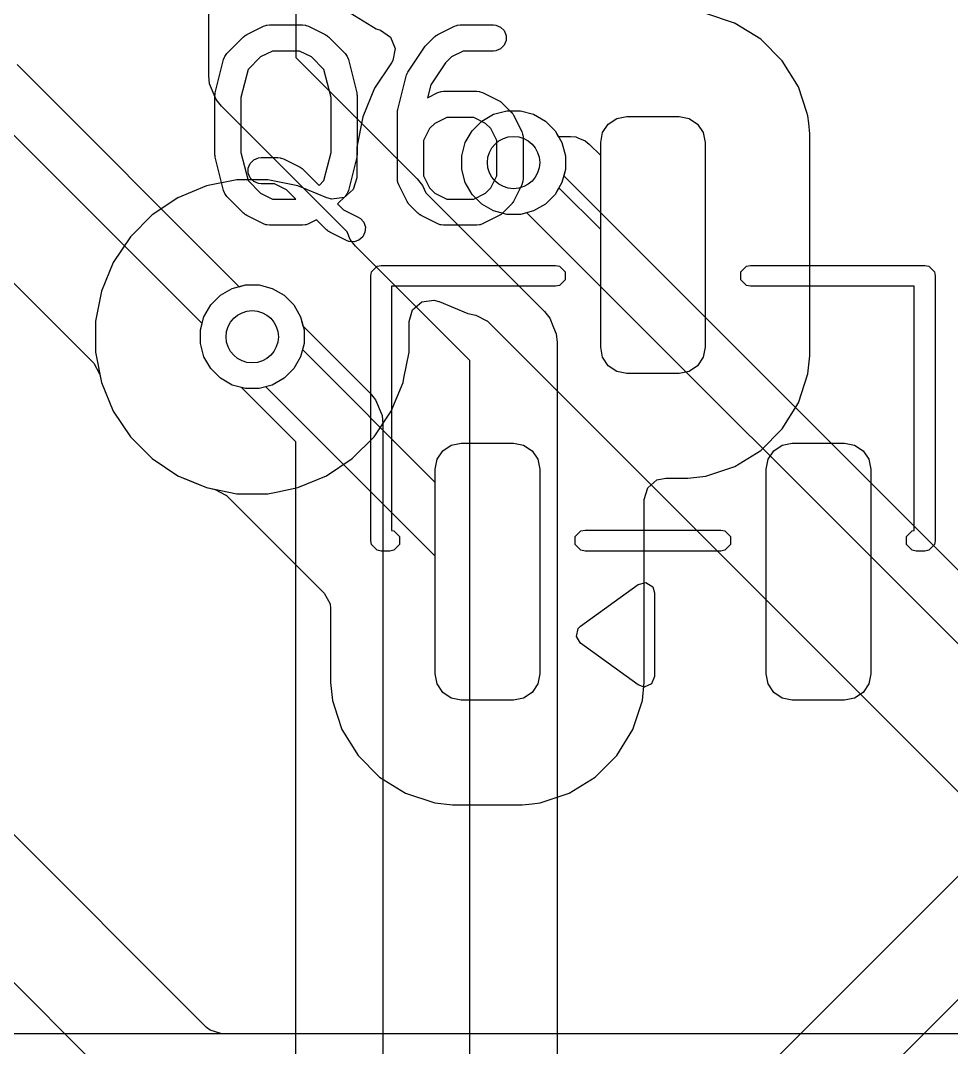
# Model space of a CAD drawing. Header units: inches. Extents: x 1.3 to 5.24, y -7.03 to -1.12.
# Drawn here: x 4.4752 to 4.6856, y -3.8023 to -3.5703 of the extents above; entities that cross this region are included whole.
import ezdxf

# ---------------------------------------------------------------- set-up
doc = ezdxf.new("R2010")
doc.units = ezdxf.units.IN
doc.header["$MEASUREMENT"] = 0
for name, color, linetype, true_color in [('B.Cu', 153, 'CONTINUOUS', 0x4d7fc4), ('F.Cu', 13, 'CONTINUOUS', 0xc83434), ('F.Mask', 201, 'CONTINUOUS', 0xd864ff), ('F.Paste', 253, 'CONTINUOUS', 0xb4a09a), ('F.Silkscreen', 41, 'CONTINUOUS', 0xf2eda1), ('In1.Cu', 91, 'CONTINUOUS', 0x7fc87f), ('In2.Cu', 33, 'CONTINUOUS', 0xce7d2c)]:
    doc.layers.add(name, color=color, linetype=linetype, true_color=true_color)

msp = doc.modelspace()

# ---------------------------------------------------------------- linework, layer by layer
at = {"layer": 'B.Cu', "linetype": 'CONTINUOUS'}
for p, q in [((4.47441, -3.58023), (4.52458, -3.63041)), ((4.51623, -3.63876), (4.46433, -3.58685)), ((4.57942, -3.59299), (4.58209, -3.59145)), ((4.58209, -3.59145), (4.58507, -3.59065)), ((4.58507, -3.59065), (4.58816, -3.59065)), ((4.58816, -3.59065), (4.59113, -3.59145)), ((4.59113, -3.59145), (4.5938, -3.59299)), ((4.57724, -3.59517), (4.57942, -3.59299)), ((4.5938, -3.59299), (4.59598, -3.59517)), ((4.5757, -3.59784), (4.57724, -3.59517)), ((4.59598, -3.59517), (4.59753, -3.59784)), ((4.5749, -3.60082), (4.5757, -3.59784)), ((4.59753, -3.59784), (4.59832, -3.60082)), ((4.5749, -3.6039), (4.5749, -3.60082)), ((4.59832, -3.60082), (4.59832, -3.6039)), ((4.44555, -3.60151), (4.49176, -3.64772)), ((4.5757, -3.60688), (4.5749, -3.6039)), ((4.59832, -3.6039), (4.59794, -3.60534)), ((4.59794, -3.60534), (4.72489, -3.73228)), ((4.57724, -3.60955), (4.5757, -3.60688)), ((4.57942, -3.61173), (4.57724, -3.60955)), ((4.58209, -3.61327), (4.57942, -3.61173)), ((4.58507, -3.61407), (4.58209, -3.61327)), ((4.58816, -3.61407), (4.58507, -3.61407)), ((4.58959, -3.61369), (4.58816, -3.61407)), ((4.71827, -3.74236), (4.58959, -3.61369)), ((4.52458, -3.63041), (4.52602, -3.63002)), ((4.52602, -3.63002), (4.5291, -3.63002)), ((4.5291, -3.63002), (4.53208, -3.63082)), ((4.53208, -3.63082), (4.53475, -3.63236)), ((4.53475, -3.63236), (4.53693, -3.63454)), ((4.56587, -3.63383), (4.56859, -3.63343)), ((4.56859, -3.63343), (4.56976, -3.63376)), ((4.53693, -3.63454), (4.53847, -3.63721)), ((4.56301, -3.63827), (4.56379, -3.63563)), ((4.56379, -3.63563), (4.56587, -3.63383)), ((4.56976, -3.63376), (4.56982, -3.63378)), ((4.56982, -3.63378), (4.56982, -3.63378)), ((4.56982, -3.63378), (4.57627, -3.63645)), ((4.53847, -3.63721), (4.53927, -3.64019)), ((4.56301, -3.64522), (4.56301, -3.63827)), ((4.57627, -3.63645), (4.57812, -3.63682)), ((4.57812, -3.63682), (4.58056, -3.6381)), ((4.58056, -3.6381), (4.58062, -3.63816)), ((4.58062, -3.63816), (4.70361, -3.76114)), ((4.51585, -3.64019), (4.51623, -3.63876)), ((4.51585, -3.64327), (4.51585, -3.64019)), ((4.53927, -3.64019), (4.53927, -3.64327)), ((4.51665, -3.64625), (4.51585, -3.64327)), ((4.53927, -3.64327), (4.53847, -3.64625)), ((4.56185, -3.65108), (4.56301, -3.64522)), ((4.56301, -3.64522), (4.56301, -3.64522)), ((4.51819, -3.64892), (4.51665, -3.64625)), ((4.53847, -3.64625), (4.53693, -3.64892)), ((4.49176, -3.64772), (4.49308, -3.65014)), ((4.52037, -3.6511), (4.51819, -3.64892)), ((4.53693, -3.64892), (4.53475, -3.6511)), ((4.49308, -3.65014), (4.4931, -3.65022)), ((4.4931, -3.65022), (4.49347, -3.65207)), ((4.49347, -3.65207), (4.49347, -3.65207)), ((4.49347, -3.65207), (4.49614, -3.65853)), ((4.52304, -3.65264), (4.52037, -3.6511)), ((4.53475, -3.6511), (4.53208, -3.65264)), ((4.55898, -3.65853), (4.56165, -3.65207)), ((4.56165, -3.65207), (4.56185, -3.65108)), ((4.52602, -3.65344), (4.52304, -3.65264)), ((4.5291, -3.65344), (4.52602, -3.65344)), ((4.53208, -3.65264), (4.5291, -3.65344)), ((4.49614, -3.65853), (4.49614, -3.65853)), ((4.49614, -3.65853), (4.50002, -3.66433)), ((4.5551, -3.66433), (4.55898, -3.65853)), ((4.50002, -3.66433), (4.50002, -3.66433)), ((4.50002, -3.66433), (4.50496, -3.66927)), ((4.55016, -3.66927), (4.5551, -3.66433)), ((4.50496, -3.66927), (4.50496, -3.66927)), ((4.50496, -3.66927), (4.51077, -3.67315)), ((4.54435, -3.67315), (4.55016, -3.66927)), ((4.51077, -3.67315), (4.51077, -3.67315)), ((4.51077, -3.67315), (4.51461, -3.67474)), ((4.51461, -3.67474), (4.51722, -3.67582)), ((4.5379, -3.67582), (4.54435, -3.67315)), ((4.51722, -3.67582), (4.51722, -3.67582)), ((4.51722, -3.67582), (4.51722, -3.67582)), ((4.51722, -3.67582), (4.52407, -3.67719)), ((4.52407, -3.67719), (4.52407, -3.67719)), ((4.52407, -3.67719), (4.52407, -3.67719)), ((4.52407, -3.67719), (4.53105, -3.67719)), ((4.53105, -3.67719), (4.53333, -3.67673)), ((4.53105, -3.67719), (4.53105, -3.67719)), ((4.53333, -3.67673), (4.5379, -3.67582)), ((4.5379, -3.67582), (4.5379, -3.67582)), ((4.5379, -3.67582), (4.5379, -3.67582)), ((4.9231, -3.79921), (3.64879, -3.79921))]:
    msp.add_line(p, q, dxfattribs=at)
at = {"layer": 'B.Cu'}
for centre in [(4.58661, -3.60236), (4.52756, -3.64173)]:
    msp.add_circle(centre, 0.00591, dxfattribs=at)
at = {"layer": 'F.Cu', "linetype": 'CONTINUOUS'}
for p, q in [((4.54966, -3.56851), (4.55554, -3.57214)), ((4.63653, -3.57085), (4.63003, -3.5687)), ((4.63659, -3.57087), (4.63653, -3.57085)), ((4.6367, -3.57094), (4.63659, -3.57087)), ((4.63659, -3.57087), (4.63659, -3.57087)), ((4.64247, -3.5745), (4.6367, -3.57094)), ((4.55554, -3.57214), (4.55652, -3.57246)), ((4.55652, -3.57246), (4.55878, -3.57403)), ((4.51721, -3.79778), (4.29425, -3.57482)), ((4.55878, -3.57403), (4.55984, -3.57657)), ((4.64735, -3.57938), (4.64247, -3.5745)), ((4.55984, -3.57657), (4.55935, -3.57928)), ((4.55904, -3.57981), (4.5552, -3.58557)), ((4.55935, -3.57928), (4.55904, -3.57981)), ((4.65098, -3.58526), (4.64735, -3.57938)), ((4.5552, -3.58557), (4.55252, -3.59202)), ((4.5552, -3.58557), (4.5552, -3.58557)), ((4.65289, -3.59103), (4.65098, -3.58526)), ((4.57942, -3.59299), (4.58209, -3.59145)), ((4.58209, -3.59145), (4.58507, -3.59065)), ((4.58507, -3.59065), (4.58816, -3.59065)), ((4.58816, -3.59065), (4.59113, -3.59145)), ((4.59113, -3.59145), (4.5938, -3.59299)), ((4.65315, -3.59182), (4.65289, -3.59103)), ((4.65331, -3.59344), (4.65315, -3.59182)), ((4.65315, -3.59182), (4.65315, -3.59182)), ((4.28001, -3.59401), (4.57182, -3.88583)), ((4.55252, -3.59202), (4.55116, -3.59887)), ((4.55252, -3.59202), (4.55252, -3.59202)), ((4.57724, -3.59517), (4.57942, -3.59299)), ((4.5938, -3.59299), (4.59598, -3.59517)), ((4.60675, -3.59557), (4.60803, -3.59366)), ((4.60803, -3.59366), (4.60994, -3.59238)), ((4.60994, -3.59238), (4.6122, -3.59193)), ((4.6122, -3.59193), (4.62402, -3.59193)), ((4.62402, -3.59193), (4.62628, -3.59238)), ((4.62628, -3.59238), (4.62819, -3.59366)), ((4.62819, -3.59366), (4.62947, -3.59557)), ((4.65356, -3.59587), (4.65331, -3.59344)), ((4.5757, -3.59784), (4.57724, -3.59517)), ((4.59598, -3.59517), (4.59673, -3.59646)), ((4.59673, -3.59646), (4.59951, -3.59646)), ((4.59951, -3.59646), (4.60066, -3.59657)), ((4.6063, -3.59783), (4.60675, -3.59557)), ((4.62947, -3.59557), (4.62992, -3.59783)), ((4.65356, -3.64606), (4.65356, -3.59587)), ((4.5749, -3.60082), (4.5757, -3.59784)), ((4.60066, -3.59657), (4.60113, -3.59676)), ((4.60113, -3.59676), (4.60279, -3.59745)), ((4.60279, -3.59745), (4.60368, -3.59819)), ((4.60368, -3.59819), (4.6063, -3.6008)), ((4.6063, -3.6008), (4.6063, -3.59783)), ((4.62992, -3.59783), (4.62992, -3.64409)), ((4.55116, -3.59887), (4.55116, -3.60583)), ((4.5749, -3.6039), (4.5749, -3.60082)), ((4.5757, -3.60688), (4.5749, -3.6039)), ((4.51722, -3.60764), (4.51077, -3.61031)), ((4.52407, -3.60628), (4.51722, -3.60764)), ((4.51722, -3.60764), (4.51722, -3.60764)), ((4.53105, -3.60628), (4.52407, -3.60628)), ((4.52407, -3.60628), (4.52407, -3.60628)), ((4.5379, -3.60764), (4.53105, -3.60628)), ((4.53105, -3.60628), (4.53105, -3.60628)), ((4.54441, -3.61034), (4.5379, -3.60764)), ((4.5379, -3.60764), (4.5379, -3.60764)), ((4.55116, -3.60583), (4.55039, -3.60847)), ((4.57724, -3.60955), (4.5757, -3.60688)), ((4.51077, -3.61031), (4.50496, -3.61419)), ((4.51077, -3.61031), (4.51077, -3.61031)), ((4.54558, -3.61066), (4.54441, -3.61034)), ((4.54831, -3.61027), (4.54558, -3.61066)), ((4.55039, -3.60847), (4.54831, -3.61027)), ((4.57942, -3.61173), (4.57724, -3.60955)), ((4.59598, -3.60955), (4.5938, -3.61173)), ((4.59673, -3.60827), (4.59598, -3.60955)), ((4.59706, -3.60827), (4.59673, -3.60827)), ((4.6063, -3.61751), (4.59706, -3.60827)), ((4.58209, -3.61327), (4.57942, -3.61173)), ((4.5938, -3.61173), (4.59113, -3.61327)), ((4.50496, -3.61419), (4.50002, -3.61913)), ((4.50496, -3.61419), (4.50496, -3.61419)), ((4.58507, -3.61407), (4.58209, -3.61327)), ((4.58816, -3.61407), (4.58507, -3.61407)), ((4.59113, -3.61327), (4.58816, -3.61407)), ((4.50002, -3.61913), (4.49614, -3.62494)), ((4.50002, -3.61913), (4.50002, -3.61913)), ((4.6063, -3.64409), (4.6063, -3.61751)), ((4.49614, -3.62494), (4.49347, -3.63139)), ((4.49614, -3.62494), (4.49614, -3.62494)), ((4.52037, -3.63236), (4.52304, -3.63082)), ((4.52304, -3.63082), (4.52602, -3.63002)), ((4.52602, -3.63002), (4.5291, -3.63002)), ((4.5291, -3.63002), (4.53208, -3.63082)), ((4.53208, -3.63082), (4.53475, -3.63236)), ((4.49347, -3.63139), (4.49211, -3.63824)), ((4.49347, -3.63139), (4.49347, -3.63139)), ((4.51819, -3.63454), (4.52037, -3.63236)), ((4.53475, -3.63236), (4.53693, -3.63454)), ((4.51665, -3.63721), (4.51819, -3.63454)), ((4.53693, -3.63454), (4.53847, -3.63721)), ((4.49211, -3.63824), (4.49211, -3.64522)), ((4.51585, -3.64019), (4.51665, -3.63721)), ((4.53847, -3.63721), (4.53927, -3.64019)), ((4.51585, -3.64327), (4.51585, -3.64019)), ((4.53927, -3.64019), (4.53927, -3.64327)), ((4.49211, -3.64522), (4.49347, -3.65207)), ((4.51665, -3.64625), (4.51585, -3.64327)), ((4.53927, -3.64327), (4.53891, -3.64463)), ((4.53891, -3.64463), (4.5689, -3.67462)), ((4.60675, -3.64635), (4.6063, -3.64409)), ((4.62992, -3.64409), (4.62947, -3.64635)), ((4.51819, -3.64892), (4.51665, -3.64625)), ((4.60803, -3.64827), (4.60675, -3.64635)), ((4.62947, -3.64635), (4.62819, -3.64827)), ((4.65315, -3.65011), (4.65356, -3.64606)), ((4.52037, -3.6511), (4.51819, -3.64892)), ((4.60994, -3.64955), (4.60803, -3.64827)), ((4.6122, -3.65), (4.60994, -3.64955)), ((4.62628, -3.64955), (4.62402, -3.65)), ((4.62819, -3.64827), (4.62628, -3.64955)), ((4.49347, -3.65207), (4.49347, -3.65207)), ((4.49347, -3.65207), (4.49614, -3.65853)), ((4.52304, -3.65264), (4.52037, -3.6511)), ((4.62402, -3.65), (4.6122, -3.65)), ((4.65098, -3.65667), (4.65315, -3.65011)), ((4.52602, -3.65344), (4.52304, -3.65264)), ((4.5291, -3.65344), (4.52602, -3.65344)), ((4.53061, -3.65304), (4.5291, -3.65344)), ((4.5689, -3.69132), (4.53061, -3.65304)), ((4.64735, -3.66255), (4.65098, -3.65667)), ((4.49614, -3.65853), (4.49614, -3.65853)), ((4.49614, -3.65853), (4.50002, -3.66433)), ((4.64247, -3.66743), (4.64735, -3.66255)), ((4.50002, -3.66433), (4.50002, -3.66433)), ((4.50002, -3.66433), (4.50496, -3.66927)), ((4.57254, -3.6662), (4.5748, -3.66575)), ((4.5748, -3.66575), (4.58661, -3.66575)), ((4.58661, -3.66575), (4.58887, -3.6662)), ((4.56935, -3.66939), (4.57063, -3.66748)), ((4.57063, -3.66748), (4.57254, -3.6662)), ((4.58887, -3.6662), (4.59079, -3.66748)), ((4.59079, -3.66748), (4.59207, -3.66939)), ((4.63659, -3.67106), (4.64247, -3.66743)), ((4.50496, -3.66927), (4.50496, -3.66927)), ((4.50496, -3.66927), (4.51077, -3.67315)), ((4.5689, -3.67165), (4.56935, -3.66939)), ((4.59207, -3.66939), (4.59252, -3.67165)), ((4.5689, -3.67462), (4.5689, -3.67165)), ((4.59252, -3.67165), (4.59252, -3.71791)), ((4.63003, -3.67323), (4.63659, -3.67106)), ((4.51077, -3.67315), (4.51077, -3.67315)), ((4.51077, -3.67315), (4.51302, -3.67408)), ((4.51302, -3.67408), (4.51722, -3.67582)), ((4.61694, -3.67588), (4.61902, -3.67408)), ((4.61902, -3.67408), (4.62104, -3.67364)), ((4.62104, -3.67364), (4.62598, -3.67364)), ((4.62598, -3.67364), (4.63003, -3.67323)), ((4.62598, -3.67364), (4.62598, -3.67364)), ((4.51722, -3.67582), (4.51919, -3.67621)), ((4.51919, -3.67621), (4.52163, -3.67749)), ((4.52163, -3.67749), (4.52169, -3.67755)), ((4.52169, -3.67755), (4.54383, -3.69969)), ((4.61616, -3.67852), (4.61694, -3.67588)), ((4.61616, -3.71988), (4.61616, -3.67852)), ((4.5689, -3.71791), (4.5689, -3.69132)), ((4.54383, -3.69969), (4.54514, -3.7021)), ((4.54514, -3.7021), (4.54526, -3.70314)), ((4.54526, -3.70314), (4.54526, -3.71988)), ((4.56935, -3.72017), (4.5689, -3.71791)), ((4.59252, -3.71791), (4.59207, -3.72017)), ((4.54526, -3.71988), (4.54526, -3.71988)), ((4.54526, -3.71988), (4.54567, -3.72393)), ((4.57063, -3.72209), (4.56935, -3.72017)), ((4.59207, -3.72017), (4.59079, -3.72209)), ((4.61575, -3.72393), (4.61616, -3.71988)), ((4.54567, -3.72393), (4.54567, -3.72393)), ((4.54567, -3.72393), (4.54685, -3.72749)), ((4.57254, -3.72337), (4.57063, -3.72209)), ((4.5748, -3.72382), (4.57254, -3.72337)), ((4.58661, -3.72382), (4.5748, -3.72382)), ((4.58887, -3.72337), (4.58661, -3.72382)), ((4.59079, -3.72209), (4.58887, -3.72337)), ((4.61358, -3.73049), (4.61575, -3.72393)), ((4.54685, -3.72749), (4.54784, -3.73049)), ((4.54784, -3.73049), (4.55147, -3.73636)), ((4.60995, -3.73636), (4.61358, -3.73049)), ((4.55147, -3.73636), (4.55635, -3.74125)), ((4.60507, -3.74125), (4.60995, -3.73636)), ((4.55635, -3.74125), (4.56223, -3.74487)), ((4.59919, -3.74487), (4.60507, -3.74125)), ((4.56223, -3.74487), (4.56879, -3.74705)), ((4.59263, -3.74705), (4.59919, -3.74487)), ((4.56879, -3.74705), (4.57283, -3.74746)), ((4.58858, -3.74746), (4.5908, -3.74723)), ((4.5908, -3.74723), (4.59263, -3.74705)), ((4.57283, -3.74746), (4.58858, -3.74746)), ((4.58858, -3.74746), (4.58858, -3.74746)), ((4.58858, -3.74746), (4.58858, -3.74746)), ((4.51802, -3.79844), (4.51721, -3.79778)), ((4.52066, -3.79921), (4.51802, -3.79844)), ((4.9231, -3.79921), (4.52066, -3.79921))]:
    msp.add_line(p, q, dxfattribs=at)
at = {"layer": 'F.Cu'}
for centre in [(4.58661, -3.60236), (4.52756, -3.64173)]:
    msp.add_circle(centre, 0.00591, dxfattribs=at)
at = {"layer": 'F.Mask', "linetype": 'CONTINUOUS'}
for p, q in [((4.60675, -3.59557), (4.60803, -3.59366)), ((4.60803, -3.59366), (4.60994, -3.59238)), ((4.60994, -3.59238), (4.6122, -3.59193)), ((4.6122, -3.59193), (4.62402, -3.59193)), ((4.62402, -3.59193), (4.62628, -3.59238)), ((4.62628, -3.59238), (4.62819, -3.59366)), ((4.62819, -3.59366), (4.62947, -3.59557)), ((4.6063, -3.59783), (4.60675, -3.59557)), ((4.62947, -3.59557), (4.62992, -3.59783)), ((4.6063, -3.64409), (4.6063, -3.59783)), ((4.62992, -3.59783), (4.62992, -3.64409)), ((4.60675, -3.64635), (4.6063, -3.64409)), ((4.62992, -3.64409), (4.62947, -3.64635)), ((4.60803, -3.64827), (4.60675, -3.64635)), ((4.62947, -3.64635), (4.62819, -3.64827)), ((4.60994, -3.64955), (4.60803, -3.64827)), ((4.6122, -3.65), (4.60994, -3.64955)), ((4.62628, -3.64955), (4.62402, -3.65)), ((4.62819, -3.64827), (4.62628, -3.64955)), ((4.62402, -3.65), (4.6122, -3.65)), ((4.57254, -3.6662), (4.5748, -3.66575)), ((4.5748, -3.66575), (4.58661, -3.66575)), ((4.58661, -3.66575), (4.58887, -3.6662)), ((4.64735, -3.6662), (4.64961, -3.66575)), ((4.64961, -3.66575), (4.66142, -3.66575)), ((4.66142, -3.66575), (4.66368, -3.6662)), ((4.56935, -3.66939), (4.57063, -3.66748)), ((4.57063, -3.66748), (4.57254, -3.6662)), ((4.58887, -3.6662), (4.59079, -3.66748)), ((4.59079, -3.66748), (4.59207, -3.66939)), ((4.64415, -3.66939), (4.64543, -3.66748)), ((4.64543, -3.66748), (4.64735, -3.6662)), ((4.66368, -3.6662), (4.66559, -3.66748)), ((4.66559, -3.66748), (4.66687, -3.66939)), ((4.5689, -3.67165), (4.56935, -3.66939)), ((4.59207, -3.66939), (4.59252, -3.67165)), ((4.6437, -3.67165), (4.64415, -3.66939)), ((4.66687, -3.66939), (4.66732, -3.67165)), ((4.5689, -3.71791), (4.5689, -3.67165)), ((4.59252, -3.67165), (4.59252, -3.71791)), ((4.6437, -3.71791), (4.6437, -3.67165)), ((4.66732, -3.67165), (4.66732, -3.71791)), ((4.56935, -3.72017), (4.5689, -3.71791)), ((4.59252, -3.71791), (4.59207, -3.72017)), ((4.64415, -3.72017), (4.6437, -3.71791)), ((4.66732, -3.71791), (4.66687, -3.72017)), ((4.57063, -3.72209), (4.56935, -3.72017)), ((4.59207, -3.72017), (4.59079, -3.72209)), ((4.64543, -3.72209), (4.64415, -3.72017)), ((4.66687, -3.72017), (4.66559, -3.72209)), ((4.57254, -3.72337), (4.57063, -3.72209)), ((4.5748, -3.72382), (4.57254, -3.72337)), ((4.58661, -3.72382), (4.5748, -3.72382)), ((4.58887, -3.72337), (4.58661, -3.72382)), ((4.59079, -3.72209), (4.58887, -3.72337)), ((4.64735, -3.72337), (4.64543, -3.72209)), ((4.64961, -3.72382), (4.64735, -3.72337)), ((4.66142, -3.72382), (4.64961, -3.72382)), ((4.66368, -3.72337), (4.66142, -3.72382)), ((4.66559, -3.72209), (4.66368, -3.72337))]:
    msp.add_line(p, q, dxfattribs=at)
at = {"layer": 'F.Paste', "linetype": 'CONTINUOUS'}
for p, q in [((4.60675, -3.59557), (4.60803, -3.59366)), ((4.60803, -3.59366), (4.60994, -3.59238)), ((4.60994, -3.59238), (4.6122, -3.59193)), ((4.6122, -3.59193), (4.62402, -3.59193)), ((4.62402, -3.59193), (4.62628, -3.59238)), ((4.62628, -3.59238), (4.62819, -3.59366)), ((4.62819, -3.59366), (4.62947, -3.59557)), ((4.6063, -3.59783), (4.60675, -3.59557)), ((4.62947, -3.59557), (4.62992, -3.59783)), ((4.6063, -3.64409), (4.6063, -3.59783)), ((4.62992, -3.59783), (4.62992, -3.64409)), ((4.60675, -3.64635), (4.6063, -3.64409)), ((4.62992, -3.64409), (4.62947, -3.64635)), ((4.60803, -3.64827), (4.60675, -3.64635)), ((4.62947, -3.64635), (4.62819, -3.64827)), ((4.60994, -3.64955), (4.60803, -3.64827)), ((4.6122, -3.65), (4.60994, -3.64955)), ((4.62628, -3.64955), (4.62402, -3.65)), ((4.62819, -3.64827), (4.62628, -3.64955)), ((4.62402, -3.65), (4.6122, -3.65)), ((4.57254, -3.6662), (4.5748, -3.66575)), ((4.5748, -3.66575), (4.58661, -3.66575)), ((4.58661, -3.66575), (4.58887, -3.6662)), ((4.64735, -3.6662), (4.64961, -3.66575)), ((4.64961, -3.66575), (4.66142, -3.66575)), ((4.66142, -3.66575), (4.66368, -3.6662)), ((4.56935, -3.66939), (4.57063, -3.66748)), ((4.57063, -3.66748), (4.57254, -3.6662)), ((4.58887, -3.6662), (4.59079, -3.66748)), ((4.59079, -3.66748), (4.59207, -3.66939)), ((4.64415, -3.66939), (4.64543, -3.66748)), ((4.64543, -3.66748), (4.64735, -3.6662)), ((4.66368, -3.6662), (4.66559, -3.66748)), ((4.66559, -3.66748), (4.66687, -3.66939)), ((4.5689, -3.67165), (4.56935, -3.66939)), ((4.59207, -3.66939), (4.59252, -3.67165)), ((4.6437, -3.67165), (4.64415, -3.66939)), ((4.66687, -3.66939), (4.66732, -3.67165)), ((4.5689, -3.71791), (4.5689, -3.67165)), ((4.59252, -3.67165), (4.59252, -3.71791)), ((4.6437, -3.71791), (4.6437, -3.67165)), ((4.66732, -3.67165), (4.66732, -3.71791)), ((4.56935, -3.72017), (4.5689, -3.71791)), ((4.59252, -3.71791), (4.59207, -3.72017)), ((4.64415, -3.72017), (4.6437, -3.71791)), ((4.66732, -3.71791), (4.66687, -3.72017)), ((4.57063, -3.72209), (4.56935, -3.72017)), ((4.59207, -3.72017), (4.59079, -3.72209)), ((4.64543, -3.72209), (4.64415, -3.72017)), ((4.66687, -3.72017), (4.66559, -3.72209)), ((4.57254, -3.72337), (4.57063, -3.72209)), ((4.5748, -3.72382), (4.57254, -3.72337)), ((4.58661, -3.72382), (4.5748, -3.72382)), ((4.58887, -3.72337), (4.58661, -3.72382)), ((4.59079, -3.72209), (4.58887, -3.72337)), ((4.64735, -3.72337), (4.64543, -3.72209)), ((4.64961, -3.72382), (4.64735, -3.72337)), ((4.66142, -3.72382), (4.64961, -3.72382)), ((4.66368, -3.72337), (4.66142, -3.72382)), ((4.66559, -3.72209), (4.66368, -3.72337))]:
    msp.add_line(p, q, dxfattribs=at)
at = {"layer": 'F.Silkscreen', "linetype": 'CONTINUOUS'}
for p, q in [((4.52637, -3.57344), (4.53012, -3.57156)), ((4.53012, -3.57156), (4.53066, -3.57136)), ((4.53066, -3.57136), (4.53077, -3.57135)), ((4.53077, -3.57135), (4.53086, -3.57131)), ((4.53086, -3.57131), (4.53144, -3.57125)), ((4.53144, -3.57125), (4.53894, -3.57125)), ((4.53894, -3.57125), (4.53951, -3.57131)), ((4.53951, -3.57131), (4.53961, -3.57135)), ((4.53961, -3.57135), (4.53972, -3.57136)), ((4.53972, -3.57136), (4.54026, -3.57156)), ((4.54026, -3.57156), (4.54401, -3.57344)), ((4.56949, -3.57344), (4.57324, -3.57156)), ((4.57324, -3.57156), (4.57378, -3.57136)), ((4.57378, -3.57136), (4.57389, -3.57135)), ((4.57389, -3.57135), (4.57398, -3.57131)), ((4.57398, -3.57131), (4.57456, -3.57125)), ((4.57456, -3.57125), (4.58206, -3.57125)), ((4.58206, -3.57125), (4.58263, -3.57131)), ((4.58263, -3.57131), (4.5837, -3.57175)), ((4.5837, -3.57175), (4.58451, -3.57256)), ((4.58451, -3.57256), (4.58495, -3.57363)), ((4.52185, -3.57774), (4.5256, -3.57399)), ((4.5256, -3.57399), (4.52583, -3.57381)), ((4.52583, -3.57381), (4.52588, -3.57375)), ((4.52588, -3.57375), (4.52597, -3.57369)), ((4.52597, -3.57369), (4.52605, -3.57363)), ((4.52605, -3.57363), (4.52612, -3.5736)), ((4.52612, -3.5736), (4.52637, -3.57344)), ((4.54401, -3.57344), (4.54426, -3.5736)), ((4.54426, -3.5736), (4.54433, -3.57363)), ((4.54433, -3.57363), (4.54441, -3.57369)), ((4.54441, -3.57369), (4.5445, -3.57375)), ((4.5445, -3.57375), (4.54455, -3.57381)), ((4.54455, -3.57381), (4.54478, -3.57399)), ((4.54478, -3.57399), (4.54853, -3.57774)), ((4.56685, -3.57587), (4.56872, -3.57399)), ((4.56872, -3.57399), (4.56895, -3.57381)), ((4.56895, -3.57381), (4.569, -3.57375)), ((4.569, -3.57375), (4.56909, -3.57369)), ((4.56909, -3.57369), (4.56917, -3.57363)), ((4.56917, -3.57363), (4.56924, -3.5736)), ((4.56924, -3.5736), (4.56949, -3.57344)), ((4.58495, -3.57478), (4.58451, -3.57585)), ((4.58495, -3.57363), (4.58495, -3.57478)), ((4.52149, -3.57819), (4.52185, -3.57774)), ((4.53214, -3.57716), (4.52944, -3.57851)), ((4.53824, -3.57716), (4.53214, -3.57716)), ((4.54094, -3.57851), (4.53824, -3.57716)), ((4.54853, -3.57774), (4.54889, -3.57819)), ((4.56273, -3.58194), (4.56648, -3.57632)), ((4.56648, -3.57631), (4.56666, -3.5761)), ((4.56648, -3.57632), (4.56648, -3.57631)), ((4.56648, -3.57632), (4.56648, -3.57632)), ((4.56666, -3.5761), (4.56685, -3.57587)), ((4.56685, -3.57587), (4.56685, -3.57587)), ((4.56685, -3.57587), (4.56685, -3.57587)), ((4.57526, -3.57716), (4.57256, -3.57851)), ((4.58206, -3.57716), (4.57526, -3.57716)), ((4.58263, -3.5771), (4.58206, -3.57716)), ((4.5837, -3.57666), (4.58263, -3.5771)), ((4.58451, -3.57585), (4.5837, -3.57666)), ((4.5192, -3.58661), (4.52108, -3.57911)), ((4.52108, -3.57911), (4.52127, -3.57857)), ((4.52127, -3.57857), (4.5214, -3.57839)), ((4.5214, -3.57839), (4.52149, -3.57819)), ((4.52944, -3.57851), (4.52661, -3.58134)), ((4.54377, -3.58134), (4.54094, -3.57851)), ((4.54889, -3.57819), (4.54898, -3.57839)), ((4.54898, -3.57839), (4.54911, -3.57857)), ((4.54911, -3.57857), (4.5493, -3.57911)), ((4.5493, -3.57911), (4.55118, -3.58661)), ((4.57123, -3.57984), (4.56793, -3.58479)), ((4.57256, -3.57851), (4.57123, -3.57984)), ((4.52661, -3.58134), (4.52502, -3.58769)), ((4.54536, -3.58769), (4.54377, -3.58134)), ((4.56232, -3.58286), (4.56244, -3.58252)), ((4.56244, -3.58252), (4.56246, -3.58245)), ((4.56246, -3.58245), (4.56249, -3.58239)), ((4.56249, -3.58239), (4.56252, -3.58232)), ((4.56252, -3.58232), (4.56256, -3.58226)), ((4.56256, -3.58226), (4.56273, -3.58194)), ((4.56045, -3.59036), (4.56232, -3.58286)), ((4.56793, -3.58479), (4.5672, -3.58771)), ((4.51911, -3.58733), (4.51912, -3.58723)), ((4.51912, -3.58719), (4.51915, -3.58697)), ((4.51912, -3.58723), (4.51912, -3.58719)), ((4.51915, -3.58697), (4.51917, -3.58675)), ((4.51917, -3.58675), (4.51919, -3.58671)), ((4.51919, -3.58671), (4.5192, -3.58661)), ((4.55118, -3.58661), (4.55119, -3.58671)), ((4.55119, -3.58671), (4.55121, -3.58675)), ((4.55121, -3.58675), (4.55123, -3.58697)), ((4.55123, -3.58697), (4.55126, -3.58719)), ((4.55126, -3.58719), (4.55126, -3.58723)), ((4.55126, -3.58723), (4.55127, -3.58733)), ((4.5672, -3.58771), (4.56949, -3.58656)), ((4.56949, -3.58656), (4.57003, -3.58636)), ((4.57003, -3.58636), (4.57014, -3.58635)), ((4.57014, -3.58635), (4.57023, -3.58631)), ((4.57023, -3.58631), (4.57081, -3.58625)), ((4.57081, -3.58625), (4.57831, -3.58625)), ((4.57831, -3.58625), (4.57888, -3.58631)), ((4.57888, -3.58631), (4.57898, -3.58635)), ((4.57898, -3.58635), (4.57909, -3.58636)), ((4.57909, -3.58636), (4.57963, -3.58656)), ((4.57963, -3.58656), (4.58338, -3.58844)), ((4.51911, -3.60045), (4.51911, -3.58733)), ((4.52502, -3.58769), (4.52502, -3.60009)), ((4.54536, -3.60009), (4.54536, -3.58769)), ((4.55127, -3.58733), (4.55127, -3.60045)), ((4.58338, -3.58844), (4.58363, -3.58859)), ((4.58363, -3.58859), (4.5837, -3.58862)), ((4.5837, -3.58862), (4.58378, -3.58869)), ((4.58378, -3.58869), (4.58387, -3.58875)), ((4.58387, -3.58875), (4.58392, -3.5888)), ((4.58392, -3.5888), (4.58415, -3.58899)), ((4.58415, -3.58899), (4.58602, -3.59087)), ((4.56036, -3.59093), (4.56039, -3.59072)), ((4.56037, -3.59098), (4.56036, -3.59093)), ((4.56036, -3.59108), (4.56037, -3.59098)), ((4.56036, -3.60608), (4.56036, -3.59108)), ((4.56039, -3.59072), (4.56041, -3.5905)), ((4.56041, -3.5905), (4.56043, -3.59046)), ((4.56043, -3.59046), (4.56045, -3.59036)), ((4.58602, -3.59087), (4.58621, -3.59109)), ((4.58621, -3.59109), (4.58627, -3.59114)), ((4.58627, -3.59114), (4.58632, -3.59123)), ((4.58632, -3.59123), (4.58639, -3.59131)), ((4.58639, -3.59131), (4.58642, -3.59138)), ((4.58642, -3.59138), (4.58657, -3.59163)), ((4.58657, -3.59163), (4.58845, -3.59538)), ((4.56881, -3.59351), (4.56761, -3.5947)), ((4.57151, -3.59216), (4.56881, -3.59351)), ((4.57761, -3.59216), (4.57151, -3.59216)), ((4.58031, -3.59351), (4.57761, -3.59216)), ((4.58151, -3.5947), (4.58031, -3.59351)), ((4.56761, -3.5947), (4.56626, -3.5974)), ((4.58286, -3.5974), (4.58151, -3.5947)), ((4.58845, -3.59538), (4.58866, -3.59592)), ((4.58866, -3.59592), (4.58866, -3.59603)), ((4.58866, -3.59603), (4.5887, -3.59613)), ((4.5887, -3.59613), (4.58876, -3.5967)), ((4.56626, -3.5974), (4.56626, -3.60538)), ((4.58286, -3.60538), (4.58286, -3.5974)), ((4.58876, -3.5967), (4.58876, -3.60608)), ((4.51912, -3.60055), (4.51911, -3.60045)), ((4.51912, -3.6006), (4.51912, -3.60055)), ((4.51915, -3.60081), (4.51912, -3.6006)), ((4.51917, -3.60103), (4.51915, -3.60081)), ((4.51919, -3.60107), (4.51917, -3.60103)), ((4.5192, -3.60117), (4.51919, -3.60107)), ((4.52108, -3.60867), (4.5192, -3.60117)), ((4.52502, -3.60009), (4.52661, -3.60644)), ((4.54377, -3.60644), (4.54536, -3.60009)), ((4.55118, -3.60117), (4.5493, -3.60867)), ((4.55119, -3.60107), (4.55118, -3.60117)), ((4.55121, -3.60103), (4.55119, -3.60107)), ((4.55123, -3.60081), (4.55121, -3.60103)), ((4.55126, -3.6006), (4.55123, -3.60081)), ((4.55127, -3.60045), (4.55126, -3.60055)), ((4.55126, -3.60055), (4.55126, -3.6006)), ((4.52667, -3.60363), (4.52711, -3.60256)), ((4.52711, -3.60256), (4.52792, -3.60175)), ((4.52792, -3.60175), (4.52899, -3.60131)), ((4.52899, -3.60131), (4.52957, -3.60125)), ((4.52957, -3.60125), (4.53331, -3.60125)), ((4.53331, -3.60125), (4.53389, -3.60131)), ((4.53389, -3.60131), (4.53399, -3.60135)), ((4.53399, -3.60135), (4.53409, -3.60135)), ((4.53409, -3.60135), (4.53464, -3.60156)), ((4.53464, -3.60156), (4.53838, -3.60344)), ((4.53838, -3.60344), (4.53863, -3.60359)), ((4.52667, -3.60478), (4.52667, -3.60363)), ((4.52711, -3.60584), (4.52667, -3.60478)), ((4.53863, -3.60359), (4.5387, -3.60362)), ((4.5387, -3.60362), (4.53879, -3.60369)), ((4.53879, -3.60369), (4.53887, -3.60374)), ((4.53887, -3.60374), (4.53893, -3.6038)), ((4.53893, -3.6038), (4.53915, -3.60399)), ((4.53915, -3.60399), (4.54269, -3.60752)), ((4.56626, -3.60538), (4.56761, -3.60808)), ((4.58151, -3.60808), (4.58286, -3.60538)), ((4.52661, -3.60644), (4.52944, -3.60927)), ((4.52792, -3.60666), (4.52711, -3.60584)), ((4.52899, -3.6071), (4.52792, -3.60666)), ((4.52957, -3.60715), (4.52899, -3.6071)), ((4.53262, -3.60715), (4.52957, -3.60715)), ((4.53531, -3.6085), (4.53262, -3.60715)), ((4.54269, -3.60752), (4.54377, -3.60644)), ((4.56041, -3.60665), (4.56036, -3.60608)), ((4.56046, -3.60675), (4.56041, -3.60665)), ((4.56046, -3.60686), (4.56046, -3.60675)), ((4.56067, -3.6074), (4.56046, -3.60686)), ((4.56254, -3.61115), (4.56067, -3.6074)), ((4.56761, -3.60808), (4.56881, -3.60927)), ((4.58031, -3.60927), (4.58151, -3.60808)), ((4.58845, -3.6074), (4.58657, -3.61115)), ((4.58866, -3.60686), (4.58845, -3.6074)), ((4.5887, -3.60665), (4.58866, -3.60675)), ((4.58866, -3.60675), (4.58866, -3.60686)), ((4.58876, -3.60608), (4.5887, -3.60665)), ((4.52127, -3.60921), (4.52108, -3.60867)), ((4.5214, -3.60939), (4.52127, -3.60921)), ((4.52149, -3.60959), (4.5214, -3.60939)), ((4.52185, -3.61004), (4.52149, -3.60959)), ((4.5256, -3.61379), (4.52185, -3.61004)), ((4.52944, -3.60927), (4.53214, -3.61062)), ((4.53743, -3.61062), (4.53531, -3.6085)), ((4.54853, -3.61004), (4.54686, -3.6117)), ((4.54889, -3.60959), (4.54853, -3.61004)), ((4.54898, -3.60939), (4.54889, -3.60959)), ((4.54911, -3.60921), (4.54898, -3.60939)), ((4.5493, -3.60867), (4.54911, -3.60921)), ((4.56881, -3.60927), (4.57151, -3.61062)), ((4.57761, -3.61062), (4.58031, -3.60927)), ((4.53214, -3.61062), (4.53743, -3.61062)), ((4.54686, -3.6117), (4.54819, -3.61302)), ((4.5627, -3.61139), (4.56254, -3.61115)), ((4.56273, -3.61147), (4.5627, -3.61139)), ((4.5628, -3.61155), (4.56273, -3.61147)), ((4.56285, -3.61164), (4.5628, -3.61155)), ((4.56291, -3.61169), (4.56285, -3.61164)), ((4.5631, -3.61191), (4.56291, -3.61169)), ((4.56497, -3.61379), (4.5631, -3.61191)), ((4.57151, -3.61062), (4.57761, -3.61062)), ((4.58602, -3.61191), (4.58415, -3.61379)), ((4.58621, -3.61169), (4.58602, -3.61191)), ((4.58627, -3.61164), (4.58621, -3.61169)), ((4.58632, -3.61155), (4.58627, -3.61164)), ((4.58639, -3.61147), (4.58632, -3.61155)), ((4.58642, -3.61139), (4.58639, -3.61147)), ((4.58657, -3.61115), (4.58642, -3.61139)), ((4.52583, -3.61397), (4.5256, -3.61379)), ((4.52588, -3.61403), (4.52583, -3.61397)), ((4.52597, -3.61409), (4.52588, -3.61403)), ((4.52605, -3.61416), (4.52597, -3.61409)), ((4.52612, -3.61419), (4.52605, -3.61416)), ((4.52637, -3.61434), (4.52612, -3.61419)), ((4.53012, -3.61622), (4.52637, -3.61434)), ((4.54819, -3.61302), (4.55151, -3.61468)), ((4.55151, -3.61468), (4.552, -3.61499)), ((4.552, -3.61499), (4.55275, -3.61586)), ((4.5652, -3.61397), (4.56497, -3.61379)), ((4.56525, -3.61403), (4.5652, -3.61397)), ((4.56534, -3.61409), (4.56525, -3.61403)), ((4.56542, -3.61416), (4.56534, -3.61409)), ((4.56549, -3.61419), (4.56542, -3.61416)), ((4.56574, -3.61434), (4.56549, -3.61419)), ((4.56949, -3.61622), (4.56574, -3.61434)), ((4.58338, -3.61434), (4.57963, -3.61622)), ((4.58363, -3.61419), (4.58338, -3.61434)), ((4.5837, -3.61416), (4.58363, -3.61419)), ((4.58378, -3.61409), (4.5837, -3.61416)), ((4.58387, -3.61403), (4.58378, -3.61409)), ((4.58392, -3.61397), (4.58387, -3.61403)), ((4.58415, -3.61379), (4.58392, -3.61397)), ((4.53066, -3.61642), (4.53012, -3.61622)), ((4.53077, -3.61643), (4.53066, -3.61642)), ((4.53086, -3.61647), (4.53077, -3.61643)), ((4.53144, -3.61653), (4.53086, -3.61647)), ((4.53894, -3.61653), (4.53144, -3.61653)), ((4.53951, -3.61647), (4.53894, -3.61653)), ((4.53961, -3.61643), (4.53951, -3.61647)), ((4.53972, -3.61642), (4.53961, -3.61643)), ((4.54026, -3.61622), (4.53972, -3.61642)), ((4.54211, -3.61529), (4.54026, -3.61622)), ((4.54435, -3.61754), (4.54211, -3.61529)), ((4.55275, -3.61586), (4.55312, -3.61696)), ((4.55312, -3.61696), (4.55304, -3.6181)), ((4.57003, -3.61642), (4.56949, -3.61622)), ((4.57014, -3.61643), (4.57003, -3.61642)), ((4.57023, -3.61647), (4.57014, -3.61643)), ((4.57081, -3.61653), (4.57023, -3.61647)), ((4.57831, -3.61653), (4.57081, -3.61653)), ((4.57888, -3.61647), (4.57831, -3.61653)), ((4.57898, -3.61643), (4.57888, -3.61647)), ((4.57909, -3.61642), (4.57898, -3.61643)), ((4.57963, -3.61622), (4.57909, -3.61642)), ((4.54458, -3.61772), (4.54435, -3.61754)), ((4.54463, -3.61778), (4.54458, -3.61772)), ((4.54472, -3.61784), (4.54463, -3.61778)), ((4.5448, -3.61791), (4.54472, -3.61784)), ((4.54487, -3.61794), (4.5448, -3.61791)), ((4.54512, -3.61809), (4.54487, -3.61794)), ((4.54887, -3.61997), (4.54512, -3.61809)), ((4.55252, -3.61914), (4.55165, -3.61989)), ((4.55304, -3.6181), (4.55252, -3.61914)), ((4.54941, -3.62017), (4.54887, -3.61997)), ((4.55056, -3.62025), (4.54941, -3.62017)), ((4.55165, -3.61989), (4.55056, -3.62025)), ((4.55451, -3.62705), (4.55579, -3.62577)), ((4.55579, -3.62577), (4.55669, -3.62559)), ((4.55669, -3.62559), (4.59606, -3.62559)), ((4.59606, -3.62559), (4.59697, -3.62577)), ((4.59697, -3.62577), (4.59825, -3.62705)), ((4.63798, -3.62705), (4.63925, -3.62577)), ((4.63925, -3.62577), (4.64016, -3.62559)), ((4.64016, -3.62559), (4.67953, -3.62559)), ((4.67953, -3.62559), (4.68043, -3.62577)), ((4.68043, -3.62577), (4.68171, -3.62705)), ((4.55433, -3.62795), (4.55451, -3.62705)), ((4.55433, -3.6878), (4.55433, -3.62795)), ((4.59825, -3.62886), (4.59697, -3.63014)), ((4.59825, -3.62705), (4.59825, -3.62886)), ((4.63798, -3.62886), (4.63798, -3.62705)), ((4.63925, -3.63014), (4.63798, -3.62886)), ((4.68171, -3.62705), (4.68189, -3.62795)), ((4.68189, -3.62795), (4.68189, -3.6878)), ((4.59606, -3.63031), (4.55906, -3.63031)), ((4.55906, -3.63031), (4.55906, -3.68551)), ((4.59697, -3.63014), (4.59606, -3.63031)), ((4.64016, -3.63031), (4.63925, -3.63014)), ((4.67717, -3.63031), (4.64016, -3.63031)), ((4.67717, -3.68551), (4.67717, -3.63031)), ((4.55906, -3.68551), (4.55957, -3.68561)), ((4.55957, -3.68561), (4.56084, -3.68689)), ((4.56084, -3.68689), (4.56084, -3.6887)), ((4.60057, -3.68689), (4.60185, -3.68561)), ((4.60057, -3.6887), (4.60057, -3.68689)), ((4.60185, -3.68561), (4.60276, -3.68543)), ((4.60276, -3.68543), (4.63346, -3.68543)), ((4.63346, -3.68543), (4.63437, -3.68561)), ((4.63437, -3.68561), (4.63565, -3.68689)), ((4.63565, -3.68689), (4.63565, -3.6887)), ((4.67538, -3.68689), (4.67666, -3.68561)), ((4.67538, -3.6887), (4.67538, -3.68689)), ((4.67666, -3.68561), (4.67717, -3.68551)), ((4.55451, -3.6887), (4.55433, -3.6878)), ((4.55579, -3.68998), (4.55451, -3.6887)), ((4.56084, -3.6887), (4.55957, -3.68998)), ((4.60185, -3.68998), (4.60057, -3.6887)), ((4.63565, -3.6887), (4.63437, -3.68998)), ((4.67666, -3.68998), (4.67538, -3.6887)), ((4.68171, -3.6887), (4.68043, -3.68998)), ((4.68189, -3.6878), (4.68171, -3.6887)), ((4.55669, -3.69016), (4.55579, -3.68998)), ((4.55866, -3.69016), (4.55669, -3.69016)), ((4.55957, -3.68998), (4.55866, -3.69016)), ((4.60276, -3.69016), (4.60185, -3.68998)), ((4.63346, -3.69016), (4.60276, -3.69016)), ((4.63437, -3.68998), (4.63346, -3.69016)), ((4.67756, -3.69016), (4.67666, -3.68998)), ((4.67953, -3.69016), (4.67756, -3.69016)), ((4.68043, -3.68998), (4.67953, -3.69016)), ((4.60176, -3.70714), (4.61475, -3.6977)), ((4.61475, -3.6977), (4.61651, -3.69727)), ((4.61651, -3.69727), (4.61805, -3.69822)), ((4.61805, -3.69822), (4.6185, -3.69961)), ((4.6185, -3.69961), (4.6185, -3.7185)), ((4.60082, -3.70942), (4.60124, -3.70767)), ((4.60124, -3.70767), (4.60176, -3.70714)), ((4.60176, -3.71097), (4.60082, -3.70942)), ((4.61475, -3.72041), (4.60176, -3.71097)), ((4.6185, -3.7185), (4.61781, -3.72017)), ((4.61614, -3.72087), (4.61475, -3.72041)), ((4.61781, -3.72017), (4.61614, -3.72087))]:
    msp.add_line(p, q, dxfattribs=at)
at = {"layer": 'In1.Cu', "linetype": 'CONTINUOUS'}
for p, q in [((4.57942, -3.59299), (4.58209, -3.59145)), ((4.58209, -3.59145), (4.58507, -3.59065)), ((4.58507, -3.59065), (4.58816, -3.59065)), ((4.58816, -3.59065), (4.59113, -3.59145)), ((4.59113, -3.59145), (4.5938, -3.59299)), ((4.57724, -3.59517), (4.57942, -3.59299)), ((4.5938, -3.59299), (4.59598, -3.59517)), ((4.5757, -3.59784), (4.57724, -3.59517)), ((4.59598, -3.59517), (4.59753, -3.59784)), ((4.5749, -3.60082), (4.5757, -3.59784)), ((4.59753, -3.59784), (4.59832, -3.60082)), ((4.5749, -3.6039), (4.5749, -3.60082)), ((4.59832, -3.60082), (4.59832, -3.6039)), ((4.5757, -3.60688), (4.5749, -3.6039)), ((4.59832, -3.6039), (4.59753, -3.60688)), ((4.57724, -3.60955), (4.5757, -3.60688)), ((4.59753, -3.60688), (4.59598, -3.60955)), ((4.57942, -3.61173), (4.57724, -3.60955)), ((4.59598, -3.60955), (4.5938, -3.61173)), ((4.58209, -3.61327), (4.57942, -3.61173)), ((4.5938, -3.61173), (4.59113, -3.61327)), ((4.58507, -3.61407), (4.58209, -3.61327)), ((4.58816, -3.61407), (4.58507, -3.61407)), ((4.59113, -3.61327), (4.58816, -3.61407)), ((4.52037, -3.63236), (4.52304, -3.63082)), ((4.52304, -3.63082), (4.52602, -3.63002)), ((4.52602, -3.63002), (4.5291, -3.63002)), ((4.5291, -3.63002), (4.53208, -3.63082)), ((4.53208, -3.63082), (4.53475, -3.63236)), ((4.51819, -3.63454), (4.52037, -3.63236)), ((4.53475, -3.63236), (4.53693, -3.63454)), ((4.51665, -3.63721), (4.51819, -3.63454)), ((4.53693, -3.63454), (4.53847, -3.63721)), ((4.51585, -3.64019), (4.51665, -3.63721)), ((4.53847, -3.63721), (4.53927, -3.64019)), ((4.51585, -3.64327), (4.51585, -3.64019)), ((4.53927, -3.64019), (4.53927, -3.64327)), ((4.51665, -3.64625), (4.51585, -3.64327)), ((4.53927, -3.64327), (4.53847, -3.64625)), ((4.51819, -3.64892), (4.51665, -3.64625)), ((4.53847, -3.64625), (4.53693, -3.64892)), ((4.52037, -3.6511), (4.51819, -3.64892)), ((4.53693, -3.64892), (4.53475, -3.6511)), ((4.52304, -3.65264), (4.52037, -3.6511)), ((4.53475, -3.6511), (4.53208, -3.65264)), ((4.52602, -3.65344), (4.52304, -3.65264)), ((4.5291, -3.65344), (4.52602, -3.65344)), ((4.53208, -3.65264), (4.5291, -3.65344)), ((4.58254, -3.86811), (4.71457, -3.73608)), ((4.73137, -3.74712), (4.59357, -3.88491))]:
    msp.add_line(p, q, dxfattribs=at)
at = {"layer": 'In1.Cu'}
for centre in [(4.58661, -3.60236), (4.52756, -3.64173)]:
    msp.add_circle(centre, 0.00591, dxfattribs=at)
at = {"layer": 'In2.Cu', "linetype": 'CONTINUOUS'}
for p, q in [((4.51772, -3.58268), (4.51772, -3.47094)), ((4.5374, -3.47094), (4.5374, -3.5786)), ((4.5374, -3.5786), (4.56483, -3.60603)), ((4.51791, -3.5846), (4.51772, -3.58268)), ((4.51938, -3.58815), (4.51791, -3.5846)), ((4.5206, -3.58964), (4.51938, -3.58815)), ((4.51938, -3.58815), (4.51938, -3.58815)), ((4.54898, -3.61802), (4.5206, -3.58964)), ((4.57942, -3.59299), (4.58209, -3.59145)), ((4.58209, -3.59145), (4.58507, -3.59065)), ((4.58507, -3.59065), (4.58816, -3.59065)), ((4.58816, -3.59065), (4.59113, -3.59145)), ((4.59113, -3.59145), (4.5938, -3.59299)), ((4.57724, -3.59517), (4.57942, -3.59299)), ((4.5938, -3.59299), (4.59598, -3.59517)), ((4.5757, -3.59784), (4.57724, -3.59517)), ((4.59598, -3.59517), (4.59753, -3.59784)), ((4.5749, -3.60082), (4.5757, -3.59784)), ((4.59753, -3.59784), (4.59832, -3.60082)), ((4.5749, -3.6039), (4.5749, -3.60082)), ((4.59832, -3.60082), (4.59832, -3.6039)), ((4.5757, -3.60688), (4.5749, -3.6039)), ((4.59832, -3.6039), (4.59753, -3.60688)), ((4.56483, -3.60603), (4.56606, -3.60752)), ((4.56606, -3.60752), (4.56606, -3.60752)), ((4.56606, -3.60752), (4.56677, -3.60924)), ((4.57724, -3.60955), (4.5757, -3.60688)), ((4.59753, -3.60688), (4.59598, -3.60955)), ((4.56677, -3.60924), (4.59357, -3.63605)), ((4.57942, -3.61173), (4.57724, -3.60955)), ((4.59598, -3.60955), (4.5938, -3.61173)), ((4.58209, -3.61327), (4.57942, -3.61173)), ((4.5938, -3.61173), (4.59113, -3.61327)), ((4.58507, -3.61407), (4.58209, -3.61327)), ((4.58816, -3.61407), (4.58507, -3.61407)), ((4.59113, -3.61327), (4.58816, -3.61407)), ((4.54969, -3.61973), (4.54898, -3.61802)), ((4.54969, -3.61974), (4.54969, -3.61973)), ((4.55091, -3.62123), (4.54969, -3.61974)), ((4.57677, -3.64708), (4.55091, -3.62123)), ((4.52037, -3.63236), (4.52304, -3.63082)), ((4.52304, -3.63082), (4.52602, -3.63002)), ((4.52602, -3.63002), (4.5291, -3.63002)), ((4.5291, -3.63002), (4.53208, -3.63082)), ((4.53208, -3.63082), (4.53475, -3.63236)), ((4.51819, -3.63454), (4.52037, -3.63236)), ((4.53475, -3.63236), (4.53693, -3.63454)), ((4.51665, -3.63721), (4.51819, -3.63454)), ((4.53693, -3.63454), (4.53847, -3.63721)), ((4.51585, -3.64019), (4.51665, -3.63721)), ((4.53847, -3.63721), (4.53902, -3.63928)), ((4.59357, -3.63605), (4.5948, -3.63754)), ((4.5948, -3.63754), (4.59566, -3.63962)), ((4.51585, -3.64327), (4.51585, -3.64019)), ((4.53902, -3.63928), (4.5542, -3.65446)), ((4.59566, -3.63962), (4.59627, -3.64109)), ((4.59627, -3.64109), (4.59646, -3.64301)), ((4.51665, -3.64625), (4.51585, -3.64327)), ((4.59646, -3.64301), (4.59646, -5.48805)), ((4.51819, -3.64892), (4.51665, -3.64625)), ((4.57677, -5.49213), (4.57677, -3.64708)), ((4.52037, -3.6511), (4.51819, -3.64892)), ((4.52304, -3.65264), (4.52037, -3.6511)), ((4.52511, -3.6532), (4.52304, -3.65264)), ((4.5374, -3.66549), (4.52511, -3.6532)), ((4.5542, -3.65446), (4.55543, -3.65595)), ((4.55543, -3.65595), (4.5569, -3.6595)), ((4.5569, -3.6595), (4.5569, -3.6595)), ((4.5569, -3.6595), (4.55709, -3.66142)), ((4.55709, -3.66142), (4.55709, -5.34796)), ((4.5374, -5.34796), (4.5374, -3.66549))]:
    msp.add_line(p, q, dxfattribs=at)
at = {"layer": 'In2.Cu'}
for centre in [(4.58661, -3.60236), (4.52756, -3.64173)]:
    msp.add_circle(centre, 0.00591, dxfattribs=at)

doc.saveas('drawing.dxf')
